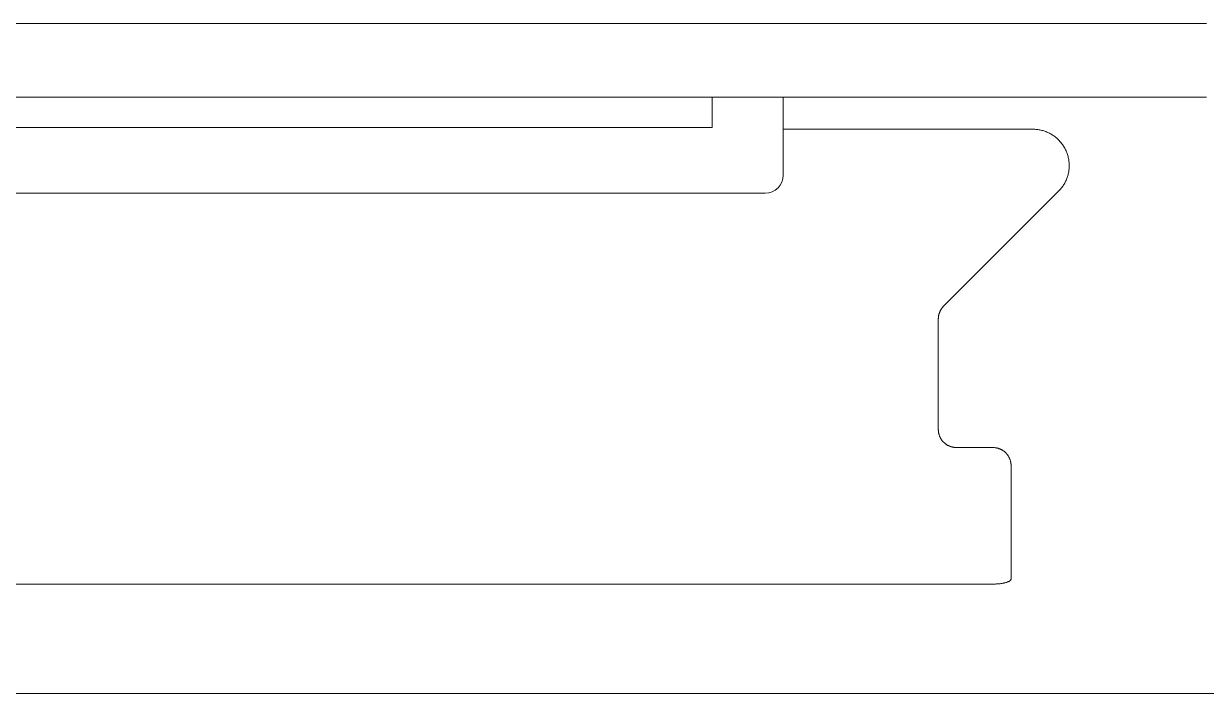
# Model space of a CAD drawing. Header units: millimetres. Extents: x 0 to 420, y 0 to 297.
# Drawn here: x 100.22 to 113.22, y 120.72 to 128.08 of the extents above; entities that cross this region are included whole.
import ezdxf

# ---------------------------------------------------------------- set-up
doc = ezdxf.new("R2010")
doc.units = ezdxf.units.MM
doc.layers.add('eProC - L2', color=41, linetype='Continuous', lineweight=20)

msp = doc.modelspace()

# ---------------------------------------------------------------- linework, layer by layer
at = {"layer": 'eProC - L2', "linetype": 'Continuous'}
for p, q in [((88.324, 128.08), (113.224, 128.08)), ((108.574, 126.415), (108.574, 127.276)), ((90.574, 127.27), (111.813, 127.27)), ((107.79, 126.937), (107.79, 127.27)), ((111.813, 127.27), (111.98, 127.27)), ((113.224, 127.27), (111.98, 127.27)), ((107.79, 126.937), (91.355, 126.937)), ((111.317, 126.919), (108.574, 126.919)), ((110.336, 124.973), (111.599, 126.236)), ((108.374, 126.215), (90.774, 126.215)), ((110.277, 123.619), (110.277, 124.831)), ((110.877, 123.419), (110.477, 123.419)), ((111.077, 121.973), (111.077, 123.219)), ((110.877, 121.917), (88.27, 121.917)), ((86.324, 120.715), (175.524, 120.715))]:
    msp.add_line(p, q, dxfattribs=at)
for points in [[(111.599, 126.236), (111.607, 126.244), (111.615, 126.252), (111.622, 126.261), (111.629, 126.27), (111.636, 126.278), (111.643, 126.288), (111.649, 126.297), (111.655, 126.306), (111.661, 126.316), (111.667, 126.326), (111.672, 126.335), (111.677, 126.346), (111.682, 126.356), (111.686, 126.366), (111.69, 126.376), (111.694, 126.387), (111.698, 126.398), (111.701, 126.408), (111.704, 126.419), (111.706, 126.43), (111.709, 126.441), (111.711, 126.452), (111.713, 126.463), (111.714, 126.474), (111.715, 126.485), (111.716, 126.497), (111.716, 126.508), (111.716, 126.519), (111.716, 126.53), (111.716, 126.541), (111.715, 126.553), (111.714, 126.564), (111.713, 126.575), (111.711, 126.586), (111.709, 126.597), (111.706, 126.608), (111.704, 126.619), (111.701, 126.63), (111.698, 126.64), (111.694, 126.651), (111.69, 126.662), (111.686, 126.672), (111.682, 126.682), (111.677, 126.693), (111.672, 126.703), (111.667, 126.712), (111.661, 126.722), (111.655, 126.732), (111.649, 126.741), (111.643, 126.75), (111.636, 126.759), (111.629, 126.768), (111.622, 126.777), (111.615, 126.785), (111.607, 126.794), (111.599, 126.802), (111.591, 126.81), (111.583, 126.817), (111.575, 126.825), (111.566, 126.832), (111.557, 126.838), (111.548, 126.845), (111.539, 126.851), (111.529, 126.858), (111.52, 126.863), (111.51, 126.869), (111.5, 126.874), (111.49, 126.879), (111.48, 126.884), (111.47, 126.888), (111.459, 126.893), (111.449, 126.896), (111.438, 126.9), (111.427, 126.903), (111.416, 126.906), (111.406, 126.909), (111.395, 126.911), (111.383, 126.913), (111.372, 126.915), (111.361, 126.916), (111.35, 126.917), (111.339, 126.918), (111.328, 126.919), (111.317, 126.919)], [(110.277, 124.831), (110.277, 124.835), (110.277, 124.838), (110.278, 124.842), (110.278, 124.845), (110.278, 124.849), (110.278, 124.852), (110.279, 124.856), (110.279, 124.859), (110.28, 124.863), (110.28, 124.866), (110.281, 124.869), (110.282, 124.873), (110.282, 124.876), (110.283, 124.88), (110.284, 124.883), (110.285, 124.887), (110.286, 124.89), (110.287, 124.894), (110.289, 124.897), (110.29, 124.901), (110.291, 124.904), (110.293, 124.908), (110.294, 124.911), (110.296, 124.915), (110.297, 124.918), (110.299, 124.921), (110.3, 124.925), (110.302, 124.928), (110.304, 124.931), (110.306, 124.934), (110.308, 124.937), (110.31, 124.94), (110.312, 124.943), (110.313, 124.946), (110.316, 124.949), (110.318, 124.952), (110.32, 124.954), (110.322, 124.957), (110.324, 124.96), (110.326, 124.962), (110.329, 124.965), (110.331, 124.968), (110.333, 124.97), (110.336, 124.973)], [(110.477, 123.419), (110.472, 123.419), (110.468, 123.419), (110.463, 123.419), (110.458, 123.42), (110.453, 123.42), (110.448, 123.421), (110.444, 123.422), (110.439, 123.423), (110.434, 123.424), (110.429, 123.425), (110.425, 123.426), (110.42, 123.427), (110.415, 123.429), (110.411, 123.43), (110.406, 123.432), (110.402, 123.434), (110.397, 123.436), (110.393, 123.438), (110.389, 123.44), (110.384, 123.442), (110.38, 123.444), (110.376, 123.446), (110.372, 123.449), (110.368, 123.452), (110.364, 123.454), (110.36, 123.457), (110.356, 123.46), (110.352, 123.463), (110.348, 123.466), (110.345, 123.469), (110.341, 123.472), (110.338, 123.476), (110.334, 123.479), (110.331, 123.483), (110.328, 123.486), (110.324, 123.49), (110.321, 123.494), (110.318, 123.497), (110.316, 123.501), (110.313, 123.505), (110.31, 123.509), (110.307, 123.513), (110.305, 123.517), (110.303, 123.522), (110.3, 123.526), (110.298, 123.53), (110.296, 123.535), (110.294, 123.539), (110.292, 123.543), (110.29, 123.548), (110.289, 123.552), (110.287, 123.557), (110.286, 123.562), (110.284, 123.566), (110.283, 123.571), (110.282, 123.576), (110.281, 123.58), (110.28, 123.585), (110.279, 123.59), (110.279, 123.595), (110.278, 123.6), (110.278, 123.604), (110.278, 123.609), (110.277, 123.614), (110.277, 123.619)], [(111.077, 123.219), (111.077, 123.224), (111.077, 123.229), (111.077, 123.234), (111.076, 123.239), (111.076, 123.244), (111.075, 123.249), (111.074, 123.254), (111.073, 123.259), (111.072, 123.263), (111.071, 123.268), (111.07, 123.273), (111.069, 123.278), (111.067, 123.282), (111.065, 123.287), (111.064, 123.291), (111.062, 123.296), (111.06, 123.3), (111.058, 123.305), (111.056, 123.309), (111.053, 123.314), (111.051, 123.318), (111.049, 123.322), (111.046, 123.326), (111.043, 123.33), (111.041, 123.334), (111.038, 123.338), (111.035, 123.342), (111.032, 123.346), (111.029, 123.35), (111.025, 123.353), (111.022, 123.357), (111.019, 123.36), (111.015, 123.364), (111.011, 123.367), (111.008, 123.37), (111.004, 123.374), (111, 123.377), (110.996, 123.38), (110.992, 123.383), (110.988, 123.385), (110.984, 123.388), (110.98, 123.391), (110.975, 123.393), (110.971, 123.396), (110.966, 123.398), (110.962, 123.4), (110.957, 123.402), (110.953, 123.404), (110.948, 123.406), (110.943, 123.408), (110.939, 123.409), (110.934, 123.411), (110.93, 123.412), (110.925, 123.413), (110.92, 123.414), (110.916, 123.415), (110.911, 123.416), (110.906, 123.417), (110.901, 123.417), (110.896, 123.418), (110.892, 123.418), (110.887, 123.419), (110.882, 123.419), (110.877, 123.419)], [(111.077, 121.973), (111.077, 121.972), (111.077, 121.97), (111.076, 121.969), (111.076, 121.968), (111.075, 121.966), (111.075, 121.965), (111.074, 121.964), (111.073, 121.962), (111.072, 121.961), (111.071, 121.96), (111.07, 121.959), (111.069, 121.958), (111.068, 121.957), (111.066, 121.955), (111.064, 121.954), (111.062, 121.952), (111.06, 121.95), (111.057, 121.949), (111.055, 121.947), (111.053, 121.946), (111.05, 121.945), (111.048, 121.944), (111.045, 121.943), (111.042, 121.941), (111.04, 121.94), (111.037, 121.94), (111.033, 121.938), (111.028, 121.936), (111.023, 121.935), (111.018, 121.933), (111.013, 121.932), (111.008, 121.931), (111.003, 121.929), (110.998, 121.928), (110.993, 121.927), (110.986, 121.926), (110.979, 121.925), (110.972, 121.923), (110.966, 121.922), (110.959, 121.921), (110.952, 121.921), (110.945, 121.92), (110.938, 121.919), (110.93, 121.919), (110.923, 121.918), (110.915, 121.918), (110.908, 121.917), (110.9, 121.917), (110.892, 121.917), (110.885, 121.917), (110.877, 121.917)]]:
    msp.add_lwpolyline(points, dxfattribs=at)
msp.add_arc((108.374, 126.415), 0.2, 270, 0, dxfattribs=at)

doc.saveas('drawing.dxf')
